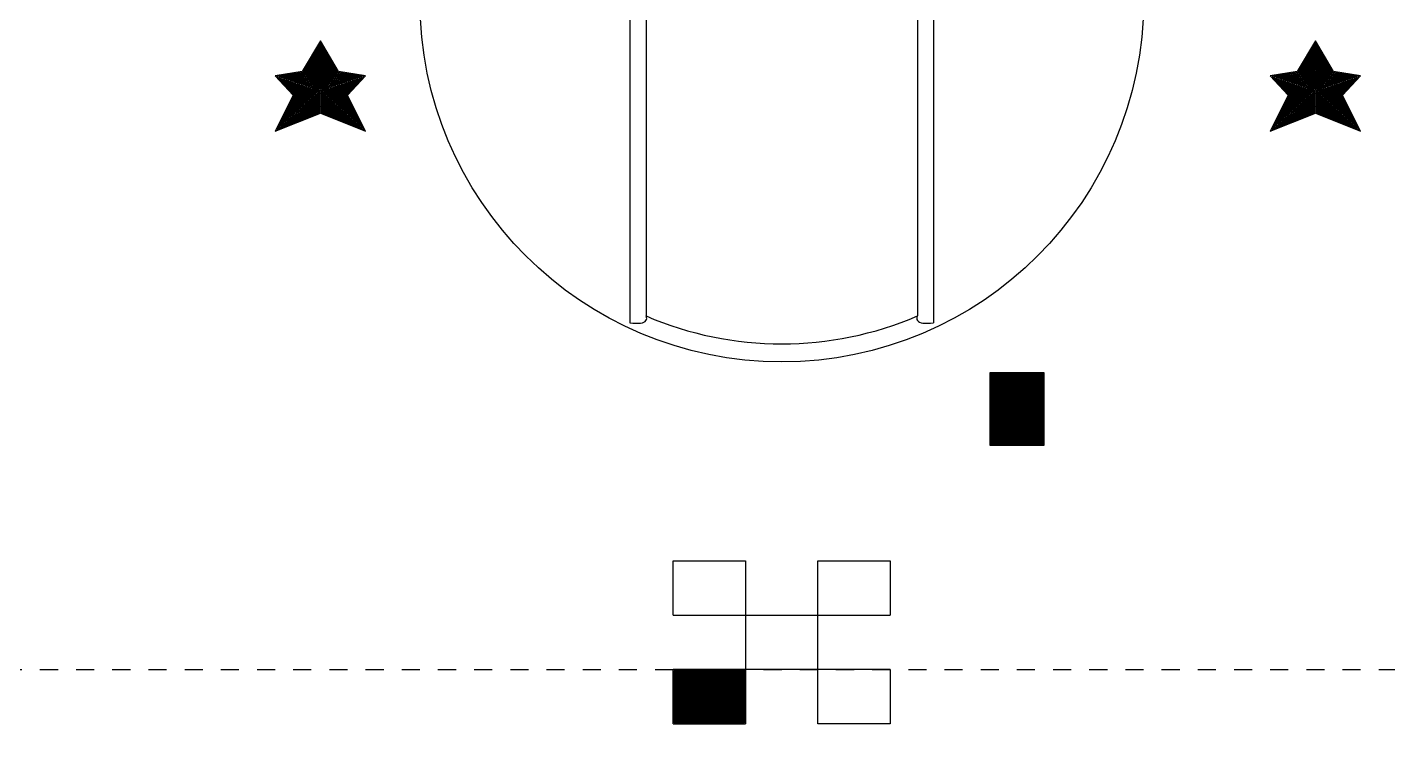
# Model space of a CAD drawing. Header units: millimetres. Extents: x 1127 to 14330, y -137 to 7568.
# Drawn here: x 11056.25 to 11063.77, y 7238.48 to 7242.43 of the extents above; entities that cross this region are included whole.
import ezdxf

# ---------------------------------------------------------------- set-up
doc = ezdxf.new("R2010")
doc.units = ezdxf.units.MM
doc.header["$LTSCALE"] = 0.01
doc.linetypes.add('HIDDEN', pattern=[0.375, 0.25, -0.125])
doc.layers.add('0.05', color=8, linetype='Continuous', lineweight=5)

msp = doc.modelspace()

# ---------------------------------------------------------------- hatches: boundary and pattern name
at = {"layer": '0.05'}
h = msp.add_hatch(dxfattribs=at)
h.set_pattern_fill('_USER,_O', color=256, scale=40, double=1, pattern_type=0)
h.set_pattern_definition([(0, (10590.72, 6939.054), (0, 40), []), (90, (10590.72, 6939.054), (-40, 2e-15), [])])
h.paths.add_polyline_path([(11275.7181, 7293.0544), (11120.4749, 7293.0544), (11120.4749, 7233.0544), (10840.7181, 7233.0544), (10840.7181, 7137.2983), (10825.7181, 7137.2983), (10825.7181, 7147.2983), (10817.8169, 7147.2983), (10817.8169, 7149.2983), (10817.8169, 7162.2983), (10814.8169, 7162.2983), (10814.8169, 7222.2983, 0.429311), (10757.8169, 7162.2983), (10757.8169, 7147.2983), (10687.0118, 7147.2983), (10687.0118, 7141.5659, -0.414214), (10689.0118, 7143.5659), (10747.0118, 7143.5659, -0.414214), (10749.0118, 7141.5659), (10749.0118, 7081.2216, -0.361676), (10747.3751, 7079.2549, -0.091576), (10688.6485, 7079.2549, -0.361676), (10687.0118, 7081.2216), (10687.0118, 7096.5514), (10640.7181, 7096.5514), (10640.7181, 7045.8044), (10645.2895, 7045.8044, -0.414214), (10649.0395, 7042.0544), (10649.0395, 6984.5544, -0.414214), (10645.2895, 6980.8044), (10640.7181, 6980.8044), (10640.7181, 6954.0544), (10695.7181, 6954.0544), (10695.7181, 6957.0544), (10775.7181, 6957.0544), (10775.7181, 6954.0544), (10735.7181, 6954.0544), (10735.7181, 6939.0544), (10815.7181, 6939.0544), (10815.7181, 6954.0544), (10825.7181, 6954.0544), (10825.7181, 7032.2983), (10822.7181, 7032.2983), (10822.7181, 7102.2983), (10825.7181, 7102.2983), (10825.7181, 7067.2983), (10840.7181, 7067.2983), (10840.7181, 7014.0544), (10849.6497, 7014.0544, -0.260334), (10856.239, 7032.4125), (10849.578, 7040.4828, -0.174237), (10849.1317, 7041.7248, -0.642625), (10852.3605, 7043.1996, -0.299478), (10886.3972, 7043.1996, -0.642625), (10889.626, 7041.7248, -0.174237), (10889.1796, 7040.4828), (10882.5187, 7032.4125, -0.260334), (10889.108, 7014.0544), (10910.6482, 7014.0544, -0.260334), (10917.2376, 7032.4125), (10910.5766, 7040.4828, -0.174237), (10910.1303, 7041.7248, -0.642625), (10913.3591, 7043.1996, -0.299478), (10947.3957, 7043.1996, -0.642625), (10950.6246, 7041.7248, -0.174237), (10950.1782, 7040.4828), (10943.5173, 7032.4125, -0.260334), (10950.1066, 7014.0544), (10971.6468, 7014.0544, -0.260334), (10978.2361, 7032.4125), (10971.5752, 7040.4828, -0.174237), (10971.1288, 7041.7248, -0.642625), (10974.3577, 7043.1996, -0.299478), (11008.3943, 7043.1996, -0.642625), (11011.6232, 7041.7248, -0.174237), (11011.1768, 7040.4828), (11004.5159, 7032.4125, -0.260334), (11011.1052, 7014.0544), (11019.8718, 7014.0544), (11029.8718, 7014.0544, -0.414214), (11079.8718, 6964.0544), (11079.8718, 6954.0544), (11145.7181, 6954.0544), (11145.7181, 6957.0544), (11225.7181, 6957.0544), (11225.7181, 6954.0544), (11185.7181, 6954.0544), (11185.7181, 6939.0544), (11265.7181, 6939.0544), (11265.7181, 6954.0544), (11275.7181, 6954.0544)])
h.paths.add_polyline_path([(11129.9155, 7218.203), (11130.9155, 7218.203), (11130.9155, 7219.203), (11129.9155, 7219.203), (11129.9155, 7285.203, -0.414214), (11130.9155, 7286.203), (11134.9155, 7286.203), (11134.9155, 7288.203, -0.414214), (11136.9155, 7290.203), (11192.9155, 7290.203, -0.414214), (11194.9155, 7288.203), (11194.9155, 7286.203), (11198.9155, 7286.203, -0.414214), (11199.9155, 7285.203), (11199.9155, 7219.203), (11198.9155, 7219.203), (11198.9155, 7218.203), (11199.9155, 7218.203, -0.365706), (11196.7191, 7214.1578), (11196.7191, 7213.7211), (11196.9827, 7212.7339, -0.109177), (11133.3788, 7212.6167, -0.439482), (11132.983, 7213.238), (11133.112, 7213.7211), (11133.112, 7214.1578, -0.365706)], flags=16)
h.paths.add_polyline_path([(11205.4938, 7223.3635), (11206.3795, 7223.3635), (11206.3795, 7224.2492), (11205.4938, 7224.2492), (11205.4938, 7282.7063, -0.414214), (11206.3795, 7283.592), (11209.9224, 7283.592), (11209.9224, 7285.3635, -0.414214), (11211.6938, 7287.1349), (11261.2938, 7287.1349, -0.414214), (11263.0652, 7285.3635), (11263.0652, 7283.592), (11266.6081, 7283.592, -0.414214), (11267.4938, 7282.7063), (11267.4938, 7224.2492), (11266.6081, 7224.2492), (11266.6081, 7223.3635), (11267.4938, 7223.3635, -0.365706), (11264.6627, 7219.7806), (11264.6627, 7219.3938), (11264.8962, 7218.5194, -0.109177), (11208.5613, 7218.4156, -0.439482), (11208.2107, 7218.9659), (11208.3249, 7219.3938), (11208.3249, 7219.7806, -0.365706)], flags=16)
h.paths.add_polyline_path([(10814.8169, 7222.2983), (10817.8169, 7222.2983), (10817.8169, 7162.2983), (10825.7181, 7162.2983), (10825.7181, 7293.0544), (10806.2181, 7293.0544), (10806.2181, 7248.0544), (10766.2181, 7248.0544), (10766.2181, 7293.0544), (10746.7964, 7293.0544), (10746.7964, 7284.0298), (10746.8242, 7283.6391), (10747.0029, 7283.6391), (10747.0029, 7281.133), (10746.7964, 7245.2595), (10746.7218, 7243.3213), (10746.4236, 7241.5321), (10745.9763, 7239.743), (10745.3054, 7238.0284), (10744.5599, 7236.3883), (10743.5908, 7234.8228), (10742.5471, 7233.4064), (10741.3543, 7232.0645), (10740.0125, 7230.8717), (10738.596, 7229.828), (10737.0305, 7228.8589), (10735.3905, 7228.1134), (10733.6758, 7227.4425), (10731.8806, 7226.8753), (10730.2775, 7226.6272), (10728.7903, 7226.6222), (10727.3031, 7226.6272), (10725.7, 7226.8753), (10723.9048, 7227.4425), (10722.1902, 7228.1134), (10720.5501, 7228.8589), (10718.9846, 7229.828), (10717.5682, 7230.8717), (10716.2263, 7232.0645), (10715.0335, 7233.4064), (10713.9899, 7234.8228), (10713.0207, 7236.3883), (10712.2753, 7238.0284), (10711.6043, 7239.743), (10711.157, 7241.5321), (10710.8588, 7243.3213), (10710.7843, 7245.2595), (10710.7843, 7293.0544), (10683.7181, 7293.0544), (10683.7181, 7162.2983), (10685.7181, 7162.2983), (10757.8169, 7162.2983, -0.429311)], flags=17)
h.paths.add_polyline_path([(10680.7181, 7293.0544), (10637.7181, 7293.0544), (10637.7181, 7292.0544), (10637.4279, 7277.3993, -11.752918), (10634.2181, 7277.4353), (10634.2181, 7292.0544), (10633.7181, 7292.0544), (10590.7181, 7293.0544), (10590.7181, 7162.2983), (10680.7181, 7162.2983)])

# ---------------------------------------------------------------- linework, layer by layer
at = {"layer": '0.05', "lineweight": 25}
for p, q in [((11059.5796, 7244.3645), (11059.5796, 7240.796)), ((11059.6684, 7244.3264), (11059.6684, 7240.8341)), ((11061.1684, 7244.3264), (11061.1684, 7240.8341)), ((11061.2572, 7244.3645), (11061.2572, 7240.796)), ((11057.8684, 7242.3552), (11057.7684, 7242.1852)), ((11057.8684, 7242.3454), (11057.7715, 7242.1807)), ((11057.8684, 7242.3355), (11057.7747, 7242.1761)), ((11057.8684, 7242.3257), (11057.7778, 7242.1716)), ((11057.8684, 7242.3158), (11057.7809, 7242.167)), ((11057.8684, 7242.3059), (11057.784, 7242.1625)), ((11057.8684, 7242.2961), (11057.7871, 7242.1579)), ((11057.9684, 7242.1852), (11057.8684, 7242.3552)), ((11057.9653, 7242.1807), (11057.8684, 7242.3454)), ((11057.9622, 7242.1761), (11057.8684, 7242.3355)), ((11057.9591, 7242.1716), (11057.8684, 7242.3257)), ((11057.9559, 7242.167), (11057.8684, 7242.3158)), ((11057.9528, 7242.1625), (11057.8684, 7242.3059)), ((11057.9497, 7242.1579), (11057.8684, 7242.2961)), ((11063.3684, 7242.3552), (11063.2684, 7242.1852)), ((11063.3684, 7242.3454), (11063.2715, 7242.1807)), ((11063.3684, 7242.3355), (11063.2747, 7242.1761)), ((11063.3684, 7242.3257), (11063.2778, 7242.1716)), ((11063.3684, 7242.3158), (11063.2809, 7242.167)), ((11063.3684, 7242.3059), (11063.284, 7242.1625)), ((11063.3684, 7242.2961), (11063.2871, 7242.1579)), ((11063.4684, 7242.1852), (11063.3684, 7242.3552)), ((11063.4653, 7242.1807), (11063.3684, 7242.3454)), ((11063.4622, 7242.1761), (11063.3684, 7242.3355)), ((11063.4591, 7242.1716), (11063.3684, 7242.3257)), ((11063.4559, 7242.167), (11063.3684, 7242.3158)), ((11063.4528, 7242.1625), (11063.3684, 7242.3059)), ((11063.4497, 7242.1579), (11063.3684, 7242.2961)), ((11057.8684, 7242.2862), (11057.7903, 7242.1534)), ((11057.8684, 7242.2764), (11057.7934, 7242.1488)), ((11057.8684, 7242.2665), (11057.7965, 7242.1442)), ((11057.8684, 7242.2566), (11057.7996, 7242.1397)), ((11057.8684, 7242.2468), (11057.8027, 7242.1351)), ((11057.8684, 7242.2369), (11057.8059, 7242.1306)), ((11057.8684, 7242.227), (11057.809, 7242.126)), ((11057.8684, 7242.2172), (11057.8121, 7242.1215)), ((11057.9466, 7242.1534), (11057.8684, 7242.2862)), ((11057.9435, 7242.1488), (11057.8684, 7242.2764)), ((11057.9403, 7242.1442), (11057.8684, 7242.2665)), ((11057.9372, 7242.1397), (11057.8684, 7242.2566)), ((11057.9341, 7242.1351), (11057.8684, 7242.2468)), ((11057.931, 7242.1306), (11057.8684, 7242.2369)), ((11057.9279, 7242.126), (11057.8684, 7242.227)), ((11057.9247, 7242.1215), (11057.8684, 7242.2172)), ((11063.3684, 7242.2862), (11063.2903, 7242.1534)), ((11063.3684, 7242.2764), (11063.2934, 7242.1488)), ((11063.3684, 7242.2665), (11063.2965, 7242.1442)), ((11063.3684, 7242.2566), (11063.2996, 7242.1397)), ((11063.3684, 7242.2468), (11063.3027, 7242.1351)), ((11063.3684, 7242.2369), (11063.3059, 7242.1306)), ((11063.3684, 7242.227), (11063.309, 7242.126)), ((11063.3684, 7242.2172), (11063.3121, 7242.1215)), ((11063.4466, 7242.1534), (11063.3684, 7242.2862)), ((11063.4435, 7242.1488), (11063.3684, 7242.2764)), ((11063.4403, 7242.1442), (11063.3684, 7242.2665)), ((11063.4372, 7242.1397), (11063.3684, 7242.2566)), ((11063.4341, 7242.1351), (11063.3684, 7242.2468)), ((11063.431, 7242.1306), (11063.3684, 7242.2369)), ((11063.4279, 7242.126), (11063.3684, 7242.227)), ((11063.4247, 7242.1215), (11063.3684, 7242.2172)), ((11057.7684, 7242.1852), (11057.6184, 7242.1607)), ((11057.6184, 7242.1607), (11057.7184, 7242.0552)), ((11057.7715, 7242.1807), (11057.6285, 7242.1573)), ((11057.6285, 7242.1573), (11057.7245, 7242.0561)), ((11057.7747, 7242.1761), (11057.6387, 7242.1539)), ((11057.6387, 7242.1539), (11057.7305, 7242.057)), ((11057.7778, 7242.1716), (11057.6488, 7242.1505)), ((11057.6488, 7242.1505), (11057.7365, 7242.0579)), ((11057.7809, 7242.167), (11057.6589, 7242.1471)), ((11057.6589, 7242.1471), (11057.7426, 7242.0588)), ((11057.784, 7242.1625), (11057.669, 7242.1437)), ((11057.669, 7242.1437), (11057.7486, 7242.0597)), ((11057.7871, 7242.1579), (11057.6792, 7242.1403)), ((11057.7903, 7242.1534), (11057.6893, 7242.1369)), ((11057.7934, 7242.1488), (11057.6994, 7242.1334)), ((11057.7965, 7242.1442), (11057.7095, 7242.13)), ((11057.8684, 7242.2073), (11057.8152, 7242.1169)), ((11057.8684, 7242.1975), (11057.8184, 7242.1123)), ((11057.8684, 7242.1876), (11057.8215, 7242.1078)), ((11057.8684, 7242.1777), (11057.8246, 7242.1032)), ((11057.8684, 7242.1679), (11057.8277, 7242.0987)), ((11057.8684, 7242.158), (11057.8308, 7242.0941)), ((11057.8684, 7242.1482), (11057.834, 7242.0896)), ((11057.9216, 7242.1169), (11057.8684, 7242.2073)), ((11057.9185, 7242.1123), (11057.8684, 7242.1975)), ((11057.9154, 7242.1078), (11057.8684, 7242.1876)), ((11057.9123, 7242.1032), (11057.8684, 7242.1777)), ((11057.9091, 7242.0987), (11057.8684, 7242.1679)), ((11057.906, 7242.0941), (11057.8684, 7242.158)), ((11057.9029, 7242.0896), (11057.8684, 7242.1482)), ((11058.0273, 7242.13), (11057.9403, 7242.1442)), ((11058.0374, 7242.1334), (11057.9435, 7242.1488)), ((11058.0476, 7242.1369), (11057.9466, 7242.1534)), ((11058.0577, 7242.1403), (11057.9497, 7242.1579)), ((11058.0678, 7242.1437), (11057.9528, 7242.1625)), ((11058.0779, 7242.1471), (11057.9559, 7242.167)), ((11058.088, 7242.1505), (11057.9591, 7242.1716)), ((11058.0982, 7242.1539), (11057.9622, 7242.1761)), ((11058.1083, 7242.1573), (11057.9653, 7242.1807)), ((11058.1184, 7242.1607), (11057.9684, 7242.1852)), ((11057.9882, 7242.0597), (11058.0678, 7242.1437)), ((11057.9943, 7242.0588), (11058.0779, 7242.1471)), ((11058.0003, 7242.0579), (11058.088, 7242.1505)), ((11058.0063, 7242.057), (11058.0982, 7242.1539)), ((11058.0124, 7242.0561), (11058.1083, 7242.1573)), ((11058.0184, 7242.0552), (11058.1184, 7242.1607)), ((11063.2684, 7242.1852), (11063.1184, 7242.1607)), ((11063.1184, 7242.1607), (11063.2184, 7242.0552)), ((11063.2715, 7242.1807), (11063.1285, 7242.1573)), ((11063.1285, 7242.1573), (11063.2245, 7242.0561)), ((11063.2747, 7242.1761), (11063.1387, 7242.1539)), ((11063.1387, 7242.1539), (11063.2305, 7242.057)), ((11063.2778, 7242.1716), (11063.1488, 7242.1505)), ((11063.1488, 7242.1505), (11063.2365, 7242.0579)), ((11063.2809, 7242.167), (11063.1589, 7242.1471)), ((11063.1589, 7242.1471), (11063.2426, 7242.0588)), ((11063.284, 7242.1625), (11063.169, 7242.1437)), ((11063.169, 7242.1437), (11063.2486, 7242.0597)), ((11063.2871, 7242.1579), (11063.1792, 7242.1403)), ((11063.2903, 7242.1534), (11063.1893, 7242.1369)), ((11063.2934, 7242.1488), (11063.1994, 7242.1334)), ((11063.2965, 7242.1442), (11063.2095, 7242.13)), ((11063.3684, 7242.2073), (11063.3152, 7242.1169)), ((11063.3684, 7242.1975), (11063.3184, 7242.1123)), ((11063.3684, 7242.1876), (11063.3215, 7242.1078)), ((11063.3684, 7242.1777), (11063.3246, 7242.1032)), ((11063.3684, 7242.1679), (11063.3277, 7242.0987)), ((11063.3684, 7242.158), (11063.3308, 7242.0941)), ((11063.3684, 7242.1482), (11063.334, 7242.0896)), ((11063.4216, 7242.1169), (11063.3684, 7242.2073)), ((11063.4185, 7242.1123), (11063.3684, 7242.1975)), ((11063.4154, 7242.1078), (11063.3684, 7242.1876)), ((11063.4123, 7242.1032), (11063.3684, 7242.1777)), ((11063.4091, 7242.0987), (11063.3684, 7242.1679)), ((11063.406, 7242.0941), (11063.3684, 7242.158)), ((11063.4029, 7242.0896), (11063.3684, 7242.1482)), ((11063.5273, 7242.13), (11063.4403, 7242.1442)), ((11063.5374, 7242.1334), (11063.4435, 7242.1488)), ((11063.5476, 7242.1369), (11063.4466, 7242.1534)), ((11063.5577, 7242.1403), (11063.4497, 7242.1579)), ((11063.5678, 7242.1437), (11063.4528, 7242.1625)), ((11063.5779, 7242.1471), (11063.4559, 7242.167)), ((11063.588, 7242.1505), (11063.4591, 7242.1716)), ((11063.5982, 7242.1539), (11063.4622, 7242.1761)), ((11063.6083, 7242.1573), (11063.4653, 7242.1807)), ((11063.6184, 7242.1607), (11063.4684, 7242.1852)), ((11063.4882, 7242.0597), (11063.5678, 7242.1437)), ((11063.4943, 7242.0588), (11063.5779, 7242.1471)), ((11063.5003, 7242.0579), (11063.588, 7242.1505)), ((11063.5063, 7242.057), (11063.5982, 7242.1539)), ((11063.5124, 7242.0561), (11063.6083, 7242.1573)), ((11063.5184, 7242.0552), (11063.6184, 7242.1607)), ((11057.6792, 7242.1403), (11057.7547, 7242.0606)), ((11057.6893, 7242.1369), (11057.7607, 7242.0615)), ((11057.6994, 7242.1334), (11057.7667, 7242.0624)), ((11057.7095, 7242.13), (11057.7728, 7242.0633)), ((11057.7996, 7242.1397), (11057.7197, 7242.1266)), ((11057.7197, 7242.1266), (11057.7788, 7242.0642)), ((11057.8027, 7242.1351), (11057.7298, 7242.1232)), ((11057.7298, 7242.1232), (11057.7848, 7242.0651)), ((11057.8059, 7242.1306), (11057.7399, 7242.1198)), ((11057.7399, 7242.1198), (11057.7909, 7242.066)), ((11057.7909, 7242.066), (11057.7427, 7241.9696)), ((11057.809, 7242.126), (11057.75, 7242.1164)), ((11057.75, 7242.1164), (11057.7969, 7242.0669)), ((11057.7969, 7242.0669), (11057.753, 7241.9791)), ((11057.8121, 7242.1215), (11057.7602, 7242.113)), ((11057.7602, 7242.113), (11057.803, 7242.0678)), ((11057.803, 7242.0678), (11057.7634, 7241.9886)), ((11057.8152, 7242.1169), (11057.7703, 7242.1096)), ((11057.7703, 7242.1096), (11057.809, 7242.0687)), ((11057.809, 7242.0687), (11057.7737, 7241.9981)), ((11057.8184, 7242.1123), (11057.7804, 7242.1061)), ((11057.7804, 7242.1061), (11057.815, 7242.0696)), ((11057.815, 7242.0696), (11057.7841, 7242.0077)), ((11057.8215, 7242.1078), (11057.7905, 7242.1027)), ((11057.7905, 7242.1027), (11057.8211, 7242.0705)), ((11057.8211, 7242.0705), (11057.7944, 7242.0172)), ((11057.8246, 7242.1032), (11057.8007, 7242.0993)), ((11057.8007, 7242.0993), (11057.8271, 7242.0714)), ((11057.8271, 7242.0714), (11057.8048, 7242.0267)), ((11057.8277, 7242.0987), (11057.8108, 7242.0959)), ((11057.8108, 7242.0959), (11057.8332, 7242.0723)), ((11057.8332, 7242.0723), (11057.8151, 7242.0363)), ((11057.8308, 7242.0941), (11057.8209, 7242.0925)), ((11057.8209, 7242.0925), (11057.8392, 7242.0732)), ((11057.8392, 7242.0732), (11057.8255, 7242.0458)), ((11057.834, 7242.0896), (11057.831, 7242.0891)), ((11057.831, 7242.0891), (11057.8452, 7242.0741)), ((11057.8452, 7242.0741), (11057.8358, 7242.0553)), ((11057.8358, 7242.0553), (11057.8684, 7242.0683)), ((11057.8684, 7242.1383), (11057.8371, 7242.085)), ((11057.8371, 7242.085), (11057.8411, 7242.0857)), ((11057.8411, 7242.0857), (11057.8513, 7242.075)), ((11057.8468, 7242.0917), (11057.843, 7242.091)), ((11057.843, 7242.091), (11057.8573, 7242.0759)), ((11057.8513, 7242.075), (11057.8462, 7242.0648)), ((11057.8462, 7242.0648), (11057.8684, 7242.0737)), ((11057.8684, 7242.1284), (11057.8468, 7242.0917)), ((11057.8684, 7242.1186), (11057.8499, 7242.0871)), ((11057.8499, 7242.0871), (11057.8531, 7242.0876)), ((11057.8531, 7242.0876), (11057.8634, 7242.0768)), ((11057.8596, 7242.0938), (11057.8549, 7242.093)), ((11057.8549, 7242.093), (11057.8621, 7242.0854)), ((11057.8566, 7242.0744), (11057.8684, 7242.0791)), ((11057.8573, 7242.0759), (11057.8566, 7242.0744)), ((11057.8684, 7242.1087), (11057.8596, 7242.0938)), ((11057.8597, 7242.0918), (11057.8684, 7242.0953)), ((11057.8608, 7242.094), (11057.8597, 7242.0918)), ((11057.865, 7242.0896), (11057.8608, 7242.094)), ((11057.8621, 7242.0854), (11057.8633, 7242.0878)), ((11057.8684, 7242.0988), (11057.8627, 7242.0892)), ((11057.8627, 7242.0892), (11057.865, 7242.0896)), ((11057.8633, 7242.0878), (11057.8684, 7242.0899)), ((11057.8634, 7242.0768), (11057.8669, 7242.0839)), ((11057.8669, 7242.0839), (11057.8684, 7242.0845)), ((11057.8998, 7242.085), (11057.8684, 7242.1383)), ((11057.8901, 7242.0917), (11057.8684, 7242.1284)), ((11057.8869, 7242.0871), (11057.8684, 7242.1186)), ((11057.8772, 7242.0938), (11057.8684, 7242.1087)), ((11057.8741, 7242.0892), (11057.8684, 7242.0988)), ((11057.8684, 7242.0953), (11057.8772, 7242.0918)), ((11057.8684, 7242.0899), (11057.8736, 7242.0878)), ((11057.8684, 7242.0845), (11057.8699, 7242.0839)), ((11057.8684, 7242.0791), (11057.8803, 7242.0744)), ((11057.8684, 7242.0737), (11057.8906, 7242.0648)), ((11057.8684, 7242.0683), (11057.901, 7242.0553)), ((11057.8699, 7242.0839), (11057.8735, 7242.0768)), ((11057.8761, 7242.094), (11057.8718, 7242.0896)), ((11057.8718, 7242.0896), (11057.8741, 7242.0892)), ((11057.8735, 7242.0768), (11057.8838, 7242.0876)), ((11057.8736, 7242.0878), (11057.8748, 7242.0854)), ((11057.8748, 7242.0854), (11057.882, 7242.093)), ((11057.8772, 7242.0918), (11057.8761, 7242.094)), ((11057.882, 7242.093), (11057.8772, 7242.0938)), ((11057.8795, 7242.0759), (11057.8939, 7242.091)), ((11057.8803, 7242.0744), (11057.8795, 7242.0759)), ((11057.8838, 7242.0876), (11057.8869, 7242.0871)), ((11057.8856, 7242.075), (11057.8957, 7242.0857)), ((11057.8906, 7242.0648), (11057.8856, 7242.075)), ((11057.8939, 7242.091), (11057.8901, 7242.0917)), ((11057.8916, 7242.0741), (11057.9058, 7242.0891)), ((11057.901, 7242.0553), (11057.8916, 7242.0741)), ((11057.8957, 7242.0857), (11057.8998, 7242.085)), ((11057.8976, 7242.0732), (11057.9159, 7242.0925)), ((11057.9114, 7242.0458), (11057.8976, 7242.0732)), ((11057.9058, 7242.0891), (11057.9029, 7242.0896)), ((11057.9037, 7242.0723), (11057.9261, 7242.0959)), ((11057.9217, 7242.0363), (11057.9037, 7242.0723)), ((11057.9159, 7242.0925), (11057.906, 7242.0941)), ((11057.9261, 7242.0959), (11057.9091, 7242.0987)), ((11057.9097, 7242.0714), (11057.9362, 7242.0993)), ((11057.9321, 7242.0267), (11057.9097, 7242.0714)), ((11057.9362, 7242.0993), (11057.9123, 7242.1032)), ((11057.9463, 7242.1027), (11057.9154, 7242.1078)), ((11057.9158, 7242.0705), (11057.9463, 7242.1027)), ((11057.9424, 7242.0172), (11057.9158, 7242.0705)), ((11057.9564, 7242.1061), (11057.9185, 7242.1123)), ((11057.9666, 7242.1096), (11057.9216, 7242.1169)), ((11057.9218, 7242.0696), (11057.9564, 7242.1061)), ((11057.9528, 7242.0077), (11057.9218, 7242.0696)), ((11057.9767, 7242.113), (11057.9247, 7242.1215)), ((11057.9278, 7242.0687), (11057.9666, 7242.1096)), ((11057.9631, 7241.9981), (11057.9278, 7242.0687)), ((11057.9868, 7242.1164), (11057.9279, 7242.126)), ((11057.9969, 7242.1198), (11057.931, 7242.1306)), ((11057.9339, 7242.0678), (11057.9767, 7242.113)), ((11057.9735, 7241.9886), (11057.9339, 7242.0678)), ((11058.0071, 7242.1232), (11057.9341, 7242.1351)), ((11058.0172, 7242.1266), (11057.9372, 7242.1397)), ((11057.9399, 7242.0669), (11057.9868, 7242.1164)), ((11057.9838, 7241.9791), (11057.9399, 7242.0669)), ((11057.946, 7242.066), (11057.9969, 7242.1198)), ((11057.9942, 7241.9696), (11057.946, 7242.066)), ((11057.952, 7242.0651), (11058.0071, 7242.1232)), ((11057.958, 7242.0642), (11058.0172, 7242.1266)), ((11057.9641, 7242.0633), (11058.0273, 7242.13)), ((11057.9701, 7242.0624), (11058.0374, 7242.1334)), ((11057.9761, 7242.0615), (11058.0476, 7242.1369)), ((11057.9822, 7242.0606), (11058.0577, 7242.1403)), ((11063.1792, 7242.1403), (11063.2547, 7242.0606)), ((11063.1893, 7242.1369), (11063.2607, 7242.0615)), ((11063.1994, 7242.1334), (11063.2667, 7242.0624)), ((11063.2095, 7242.13), (11063.2728, 7242.0633)), ((11063.2996, 7242.1397), (11063.2197, 7242.1266)), ((11063.2197, 7242.1266), (11063.2788, 7242.0642)), ((11063.3027, 7242.1351), (11063.2298, 7242.1232)), ((11063.2298, 7242.1232), (11063.2848, 7242.0651)), ((11063.3059, 7242.1306), (11063.2399, 7242.1198)), ((11063.2399, 7242.1198), (11063.2909, 7242.066)), ((11063.2909, 7242.066), (11063.2427, 7241.9696)), ((11063.309, 7242.126), (11063.25, 7242.1164)), ((11063.25, 7242.1164), (11063.2969, 7242.0669)), ((11063.2969, 7242.0669), (11063.253, 7241.9791)), ((11063.3121, 7242.1215), (11063.2602, 7242.113)), ((11063.2602, 7242.113), (11063.303, 7242.0678)), ((11063.303, 7242.0678), (11063.2634, 7241.9886)), ((11063.3152, 7242.1169), (11063.2703, 7242.1096)), ((11063.2703, 7242.1096), (11063.309, 7242.0687)), ((11063.309, 7242.0687), (11063.2737, 7241.9981)), ((11063.3184, 7242.1123), (11063.2804, 7242.1061)), ((11063.2804, 7242.1061), (11063.315, 7242.0696)), ((11063.315, 7242.0696), (11063.2841, 7242.0077)), ((11063.3215, 7242.1078), (11063.2905, 7242.1027)), ((11063.2905, 7242.1027), (11063.3211, 7242.0705)), ((11063.3211, 7242.0705), (11063.2944, 7242.0172)), ((11063.3246, 7242.1032), (11063.3007, 7242.0993)), ((11063.3007, 7242.0993), (11063.3271, 7242.0714)), ((11063.3271, 7242.0714), (11063.3048, 7242.0267)), ((11063.3277, 7242.0987), (11063.3108, 7242.0959)), ((11063.3108, 7242.0959), (11063.3332, 7242.0723)), ((11063.3332, 7242.0723), (11063.3151, 7242.0363)), ((11063.3308, 7242.0941), (11063.3209, 7242.0925)), ((11063.3209, 7242.0925), (11063.3392, 7242.0732)), ((11063.3392, 7242.0732), (11063.3255, 7242.0458)), ((11063.334, 7242.0896), (11063.331, 7242.0891)), ((11063.331, 7242.0891), (11063.3452, 7242.0741)), ((11063.3452, 7242.0741), (11063.3358, 7242.0553)), ((11063.3358, 7242.0553), (11063.3684, 7242.0683)), ((11063.3684, 7242.1383), (11063.3371, 7242.085)), ((11063.3371, 7242.085), (11063.3411, 7242.0857)), ((11063.3411, 7242.0857), (11063.3513, 7242.075)), ((11063.3468, 7242.0917), (11063.343, 7242.091)), ((11063.343, 7242.091), (11063.3573, 7242.0759)), ((11063.3513, 7242.075), (11063.3462, 7242.0648)), ((11063.3462, 7242.0648), (11063.3684, 7242.0737)), ((11063.3684, 7242.1284), (11063.3468, 7242.0917)), ((11063.3684, 7242.1186), (11063.3499, 7242.0871)), ((11063.3499, 7242.0871), (11063.3531, 7242.0876)), ((11063.3531, 7242.0876), (11063.3634, 7242.0768)), ((11063.3596, 7242.0938), (11063.3549, 7242.093)), ((11063.3549, 7242.093), (11063.3621, 7242.0854)), ((11063.3566, 7242.0744), (11063.3684, 7242.0791)), ((11063.3573, 7242.0759), (11063.3566, 7242.0744)), ((11063.3684, 7242.1087), (11063.3596, 7242.0938)), ((11063.3597, 7242.0918), (11063.3684, 7242.0953)), ((11063.3608, 7242.094), (11063.3597, 7242.0918)), ((11063.365, 7242.0896), (11063.3608, 7242.094)), ((11063.3621, 7242.0854), (11063.3633, 7242.0878)), ((11063.3684, 7242.0988), (11063.3627, 7242.0892)), ((11063.3627, 7242.0892), (11063.365, 7242.0896)), ((11063.3633, 7242.0878), (11063.3684, 7242.0899)), ((11063.3634, 7242.0768), (11063.3669, 7242.0839)), ((11063.3669, 7242.0839), (11063.3684, 7242.0845)), ((11063.3998, 7242.085), (11063.3684, 7242.1383)), ((11063.3901, 7242.0917), (11063.3684, 7242.1284)), ((11063.3869, 7242.0871), (11063.3684, 7242.1186)), ((11063.3772, 7242.0938), (11063.3684, 7242.1087)), ((11063.3741, 7242.0892), (11063.3684, 7242.0988)), ((11063.3684, 7242.0953), (11063.3772, 7242.0918)), ((11063.3684, 7242.0899), (11063.3736, 7242.0878)), ((11063.3684, 7242.0845), (11063.3699, 7242.0839)), ((11063.3684, 7242.0791), (11063.3803, 7242.0744)), ((11063.3684, 7242.0737), (11063.3906, 7242.0648)), ((11063.3684, 7242.0683), (11063.401, 7242.0553)), ((11063.3699, 7242.0839), (11063.3735, 7242.0768)), ((11063.3761, 7242.094), (11063.3718, 7242.0896)), ((11063.3718, 7242.0896), (11063.3741, 7242.0892)), ((11063.3735, 7242.0768), (11063.3838, 7242.0876)), ((11063.3736, 7242.0878), (11063.3748, 7242.0854)), ((11063.3748, 7242.0854), (11063.382, 7242.093)), ((11063.3772, 7242.0918), (11063.3761, 7242.094)), ((11063.382, 7242.093), (11063.3772, 7242.0938)), ((11063.3795, 7242.0759), (11063.3939, 7242.091)), ((11063.3803, 7242.0744), (11063.3795, 7242.0759)), ((11063.3838, 7242.0876), (11063.3869, 7242.0871)), ((11063.3856, 7242.075), (11063.3957, 7242.0857)), ((11063.3906, 7242.0648), (11063.3856, 7242.075)), ((11063.3939, 7242.091), (11063.3901, 7242.0917)), ((11063.3916, 7242.0741), (11063.4058, 7242.0891)), ((11063.401, 7242.0553), (11063.3916, 7242.0741)), ((11063.3957, 7242.0857), (11063.3998, 7242.085)), ((11063.3976, 7242.0732), (11063.4159, 7242.0925)), ((11063.4114, 7242.0458), (11063.3976, 7242.0732)), ((11063.4058, 7242.0891), (11063.4029, 7242.0896)), ((11063.4037, 7242.0723), (11063.4261, 7242.0959)), ((11063.4217, 7242.0363), (11063.4037, 7242.0723)), ((11063.4159, 7242.0925), (11063.406, 7242.0941)), ((11063.4261, 7242.0959), (11063.4091, 7242.0987)), ((11063.4097, 7242.0714), (11063.4362, 7242.0993)), ((11063.4321, 7242.0267), (11063.4097, 7242.0714)), ((11063.4362, 7242.0993), (11063.4123, 7242.1032)), ((11063.4463, 7242.1027), (11063.4154, 7242.1078)), ((11063.4158, 7242.0705), (11063.4463, 7242.1027)), ((11063.4424, 7242.0172), (11063.4158, 7242.0705)), ((11063.4564, 7242.1061), (11063.4185, 7242.1123)), ((11063.4666, 7242.1096), (11063.4216, 7242.1169)), ((11063.4218, 7242.0696), (11063.4564, 7242.1061)), ((11063.4528, 7242.0077), (11063.4218, 7242.0696)), ((11063.4767, 7242.113), (11063.4247, 7242.1215)), ((11063.4278, 7242.0687), (11063.4666, 7242.1096)), ((11063.4631, 7241.9981), (11063.4278, 7242.0687)), ((11063.4868, 7242.1164), (11063.4279, 7242.126)), ((11063.4969, 7242.1198), (11063.431, 7242.1306)), ((11063.4339, 7242.0678), (11063.4767, 7242.113)), ((11063.4735, 7241.9886), (11063.4339, 7242.0678)), ((11063.5071, 7242.1232), (11063.4341, 7242.1351)), ((11063.5172, 7242.1266), (11063.4372, 7242.1397)), ((11063.4399, 7242.0669), (11063.4868, 7242.1164)), ((11063.4838, 7241.9791), (11063.4399, 7242.0669)), ((11063.446, 7242.066), (11063.4969, 7242.1198)), ((11063.4942, 7241.9696), (11063.446, 7242.066)), ((11063.452, 7242.0651), (11063.5071, 7242.1232)), ((11063.458, 7242.0642), (11063.5172, 7242.1266)), ((11063.4641, 7242.0633), (11063.5273, 7242.13)), ((11063.4701, 7242.0624), (11063.5374, 7242.1334)), ((11063.4761, 7242.0615), (11063.5476, 7242.1369)), ((11063.4822, 7242.0606), (11063.5577, 7242.1403)), ((11057.7184, 7242.0552), (11057.6184, 7241.8552)), ((11057.7245, 7242.0561), (11057.6288, 7241.8648)), ((11057.7305, 7242.057), (11057.6391, 7241.8743)), ((11057.7365, 7242.0579), (11057.6495, 7241.8838)), ((11057.7426, 7242.0588), (11057.6598, 7241.8934)), ((11057.7486, 7242.0597), (11057.6702, 7241.9029)), ((11057.7547, 7242.0606), (11057.6805, 7241.9124)), ((11057.7607, 7242.0615), (11057.6909, 7241.9219)), ((11057.6909, 7241.9219), (11057.8684, 7241.9929)), ((11057.7667, 7242.0624), (11057.7012, 7241.9315)), ((11057.7012, 7241.9315), (11057.8684, 7241.9983)), ((11057.7728, 7242.0633), (11057.7116, 7241.941)), ((11057.7116, 7241.941), (11057.8684, 7242.0037)), ((11057.7788, 7242.0642), (11057.722, 7241.9505)), ((11057.722, 7241.9505), (11057.8684, 7242.0091)), ((11057.7848, 7242.0651), (11057.7323, 7241.96)), ((11057.7323, 7241.96), (11057.8684, 7242.0145)), ((11057.7427, 7241.9696), (11057.8684, 7242.0199)), ((11057.753, 7241.9791), (11057.8684, 7242.0253)), ((11057.7634, 7241.9886), (11057.8684, 7242.0306)), ((11057.7737, 7241.9981), (11057.8684, 7242.036)), ((11057.7841, 7242.0077), (11057.8684, 7242.0414)), ((11057.7944, 7242.0172), (11057.8684, 7242.0468)), ((11057.8048, 7242.0267), (11057.8684, 7242.0522)), ((11057.8151, 7242.0363), (11057.8684, 7242.0576)), ((11057.8255, 7242.0458), (11057.8684, 7242.063)), ((11057.8684, 7242.063), (11057.9114, 7242.0458)), ((11057.8684, 7242.0576), (11057.9217, 7242.0363)), ((11057.8684, 7242.0522), (11057.9321, 7242.0267)), ((11057.8684, 7242.0468), (11057.9424, 7242.0172)), ((11057.8684, 7242.0414), (11057.9528, 7242.0077)), ((11057.8684, 7242.036), (11057.9631, 7241.9981)), ((11057.8684, 7242.0306), (11057.9735, 7241.9886)), ((11057.8684, 7242.0253), (11057.9838, 7241.9791)), ((11057.8684, 7242.0199), (11057.9942, 7241.9696)), ((11057.8684, 7242.0145), (11058.0045, 7241.96)), ((11057.8684, 7242.0091), (11058.0149, 7241.9505)), ((11057.8684, 7242.0037), (11058.0252, 7241.941)), ((11057.8684, 7241.9983), (11058.0356, 7241.9315)), ((11057.8684, 7241.9929), (11058.0459, 7241.9219)), ((11058.0045, 7241.96), (11057.952, 7242.0651)), ((11058.0149, 7241.9505), (11057.958, 7242.0642)), ((11058.0252, 7241.941), (11057.9641, 7242.0633)), ((11058.0356, 7241.9315), (11057.9701, 7242.0624)), ((11058.0459, 7241.9219), (11057.9761, 7242.0615)), ((11058.0563, 7241.9124), (11057.9822, 7242.0606)), ((11058.0667, 7241.9029), (11057.9882, 7242.0597)), ((11058.077, 7241.8934), (11057.9943, 7242.0588)), ((11058.0874, 7241.8838), (11058.0003, 7242.0579)), ((11058.0977, 7241.8743), (11058.0063, 7242.057)), ((11058.1081, 7241.8648), (11058.0124, 7242.0561)), ((11058.1184, 7241.8552), (11058.0184, 7242.0552)), ((11063.2184, 7242.0552), (11063.1184, 7241.8552)), ((11063.2245, 7242.0561), (11063.1288, 7241.8648)), ((11063.2305, 7242.057), (11063.1391, 7241.8743)), ((11063.2365, 7242.0579), (11063.1495, 7241.8838)), ((11063.2426, 7242.0588), (11063.1598, 7241.8934)), ((11063.2486, 7242.0597), (11063.1702, 7241.9029)), ((11063.2547, 7242.0606), (11063.1805, 7241.9124)), ((11063.2607, 7242.0615), (11063.1909, 7241.9219)), ((11063.1909, 7241.9219), (11063.3684, 7241.9929)), ((11063.2667, 7242.0624), (11063.2012, 7241.9315)), ((11063.2012, 7241.9315), (11063.3684, 7241.9983)), ((11063.2728, 7242.0633), (11063.2116, 7241.941)), ((11063.2116, 7241.941), (11063.3684, 7242.0037)), ((11063.2788, 7242.0642), (11063.222, 7241.9505)), ((11063.222, 7241.9505), (11063.3684, 7242.0091)), ((11063.2848, 7242.0651), (11063.2323, 7241.96)), ((11063.2323, 7241.96), (11063.3684, 7242.0145)), ((11063.2427, 7241.9696), (11063.3684, 7242.0199)), ((11063.253, 7241.9791), (11063.3684, 7242.0253)), ((11063.2634, 7241.9886), (11063.3684, 7242.0306)), ((11063.2737, 7241.9981), (11063.3684, 7242.036)), ((11063.2841, 7242.0077), (11063.3684, 7242.0414)), ((11063.2944, 7242.0172), (11063.3684, 7242.0468)), ((11063.3048, 7242.0267), (11063.3684, 7242.0522)), ((11063.3151, 7242.0363), (11063.3684, 7242.0576)), ((11063.3255, 7242.0458), (11063.3684, 7242.063)), ((11063.3684, 7242.063), (11063.4114, 7242.0458)), ((11063.3684, 7242.0576), (11063.4217, 7242.0363)), ((11063.3684, 7242.0522), (11063.4321, 7242.0267)), ((11063.3684, 7242.0468), (11063.4424, 7242.0172)), ((11063.3684, 7242.0414), (11063.4528, 7242.0077)), ((11063.3684, 7242.036), (11063.4631, 7241.9981)), ((11063.3684, 7242.0306), (11063.4735, 7241.9886)), ((11063.3684, 7242.0253), (11063.4838, 7241.9791)), ((11063.3684, 7242.0199), (11063.4942, 7241.9696)), ((11063.3684, 7242.0145), (11063.5045, 7241.96)), ((11063.3684, 7242.0091), (11063.5149, 7241.9505)), ((11063.3684, 7242.0037), (11063.5252, 7241.941)), ((11063.3684, 7241.9983), (11063.5356, 7241.9315)), ((11063.3684, 7241.9929), (11063.5459, 7241.9219)), ((11063.5045, 7241.96), (11063.452, 7242.0651)), ((11063.5149, 7241.9505), (11063.458, 7242.0642)), ((11063.5252, 7241.941), (11063.4641, 7242.0633)), ((11063.5356, 7241.9315), (11063.4701, 7242.0624)), ((11063.5459, 7241.9219), (11063.4761, 7242.0615)), ((11063.5563, 7241.9124), (11063.4822, 7242.0606)), ((11063.5667, 7241.9029), (11063.4882, 7242.0597)), ((11063.577, 7241.8934), (11063.4943, 7242.0588)), ((11063.5874, 7241.8838), (11063.5003, 7242.0579)), ((11063.5977, 7241.8743), (11063.5063, 7242.057)), ((11063.6081, 7241.8648), (11063.5124, 7242.0561)), ((11063.6184, 7241.8552), (11063.5184, 7242.0552)), ((11057.6184, 7241.8552), (11057.8684, 7241.9552)), ((11057.6288, 7241.8648), (11057.8684, 7241.9606)), ((11057.6391, 7241.8743), (11057.8684, 7241.966)), ((11057.6495, 7241.8838), (11057.8684, 7241.9714)), ((11057.6598, 7241.8934), (11057.8684, 7241.9768)), ((11057.6702, 7241.9029), (11057.8684, 7241.9822)), ((11057.6805, 7241.9124), (11057.8684, 7241.9876)), ((11057.8684, 7241.9876), (11058.0563, 7241.9124)), ((11057.8684, 7241.9822), (11058.0667, 7241.9029)), ((11057.8684, 7241.9768), (11058.077, 7241.8934)), ((11057.8684, 7241.9714), (11058.0874, 7241.8838)), ((11057.8684, 7241.966), (11058.0977, 7241.8743)), ((11057.8684, 7241.9606), (11058.1081, 7241.8648)), ((11057.8684, 7241.9552), (11058.1184, 7241.8552)), ((11063.1184, 7241.8552), (11063.3684, 7241.9552)), ((11063.1288, 7241.8648), (11063.3684, 7241.9606)), ((11063.1391, 7241.8743), (11063.3684, 7241.966)), ((11063.1495, 7241.8838), (11063.3684, 7241.9714)), ((11063.1598, 7241.8934), (11063.3684, 7241.9768)), ((11063.1702, 7241.9029), (11063.3684, 7241.9822)), ((11063.1805, 7241.9124), (11063.3684, 7241.9876)), ((11063.3684, 7241.9876), (11063.5563, 7241.9124)), ((11063.3684, 7241.9822), (11063.5667, 7241.9029)), ((11063.3684, 7241.9768), (11063.577, 7241.8934)), ((11063.3684, 7241.9714), (11063.5874, 7241.8838)), ((11063.3684, 7241.966), (11063.5977, 7241.8743)), ((11063.3684, 7241.9606), (11063.6081, 7241.8648)), ((11063.3684, 7241.9552), (11063.6184, 7241.8552)), ((11059.5796, 7240.796), (11059.5962, 7240.7944)), ((11059.5962, 7240.7944), (11059.6128, 7240.7937)), ((11059.6128, 7240.7937), (11059.6257, 7240.7939)), ((11059.6257, 7240.7939), (11059.6386, 7240.7952)), ((11059.6386, 7240.7952), (11059.648, 7240.797)), ((11059.648, 7240.797), (11059.6571, 7240.8001)), ((11059.6571, 7240.8001), (11059.6633, 7240.8035)), ((11059.6633, 7240.8035), (11059.6682, 7240.8083)), ((11059.6682, 7240.8083), (11059.671, 7240.8137)), ((11059.671, 7240.8271), (11059.6684, 7240.8341)), ((11059.6718, 7240.8235), (11059.671, 7240.8271)), ((11059.671, 7240.8137), (11059.672, 7240.8196)), ((11059.672, 7240.8198), (11059.6718, 7240.8235)), ((11059.672, 7240.8196), (11059.672, 7240.8198)), ((11061.1651, 7240.8235), (11061.1648, 7240.8198)), ((11061.1648, 7240.8198), (11061.1648, 7240.8196)), ((11061.1648, 7240.8196), (11061.1659, 7240.8137)), ((11061.1658, 7240.8271), (11061.1651, 7240.8235)), ((11061.1684, 7240.8341), (11061.1658, 7240.8271)), ((11061.1659, 7240.8137), (11061.1686, 7240.8083)), ((11061.1686, 7240.8083), (11061.1736, 7240.8035)), ((11061.1736, 7240.8035), (11061.1797, 7240.8001)), ((11061.1797, 7240.8001), (11061.1888, 7240.797)), ((11061.1888, 7240.797), (11061.1982, 7240.7952)), ((11061.1982, 7240.7952), (11061.2111, 7240.7939)), ((11061.2111, 7240.7939), (11061.2241, 7240.7937)), ((11061.2241, 7240.7937), (11061.2407, 7240.7944)), ((11061.2407, 7240.7944), (11061.2572, 7240.796)), ((11061.5684, 7240.5202), (11061.5684, 7240.1202)), ((11061.8684, 7240.5202), (11061.5684, 7240.5202)), ((11061.5734, 7240.5152), (11061.5734, 7240.1252)), ((11061.8634, 7240.5152), (11061.5734, 7240.5152)), ((11061.5784, 7240.5102), (11061.5784, 7240.1302)), ((11061.8584, 7240.5102), (11061.5784, 7240.5102)), ((11061.5834, 7240.5052), (11061.5834, 7240.1352)), ((11061.8534, 7240.5052), (11061.5834, 7240.5052)), ((11061.5884, 7240.5002), (11061.5884, 7240.1402)), ((11061.8484, 7240.5002), (11061.5884, 7240.5002)), ((11061.5934, 7240.4952), (11061.5934, 7240.1452)), ((11061.8434, 7240.4952), (11061.5934, 7240.4952)), ((11061.5984, 7240.4902), (11061.5984, 7240.1502)), ((11061.8384, 7240.4902), (11061.5984, 7240.4902)), ((11061.8384, 7240.1502), (11061.8384, 7240.4902)), ((11061.8434, 7240.1452), (11061.8434, 7240.4952)), ((11061.8484, 7240.1402), (11061.8484, 7240.5002)), ((11061.8534, 7240.1352), (11061.8534, 7240.5052)), ((11061.8584, 7240.1302), (11061.8584, 7240.5102)), ((11061.8634, 7240.1252), (11061.8634, 7240.5152)), ((11061.8684, 7240.1202), (11061.8684, 7240.5202)), ((11061.6034, 7240.4852), (11061.6034, 7240.1552)), ((11061.8334, 7240.4852), (11061.6034, 7240.4852)), ((11061.6084, 7240.4802), (11061.6084, 7240.1602)), ((11061.8284, 7240.4802), (11061.6084, 7240.4802)), ((11061.6134, 7240.4752), (11061.6134, 7240.1652)), ((11061.8234, 7240.4752), (11061.6134, 7240.4752)), ((11061.6184, 7240.4702), (11061.6184, 7240.1702)), ((11061.8184, 7240.4702), (11061.6184, 7240.4702)), ((11061.6234, 7240.4652), (11061.6234, 7240.1752)), ((11061.8134, 7240.4652), (11061.6234, 7240.4652)), ((11061.6284, 7240.4602), (11061.6284, 7240.1802)), ((11061.8084, 7240.4602), (11061.6284, 7240.4602)), ((11061.6334, 7240.4552), (11061.6334, 7240.1852)), ((11061.8034, 7240.4552), (11061.6334, 7240.4552)), ((11061.6384, 7240.4502), (11061.6384, 7240.1902)), ((11061.7984, 7240.4502), (11061.6384, 7240.4502)), ((11061.6434, 7240.4452), (11061.6434, 7240.1952)), ((11061.7934, 7240.4452), (11061.6434, 7240.4452)), ((11061.6484, 7240.4402), (11061.6484, 7240.2002)), ((11061.7884, 7240.4402), (11061.6484, 7240.4402)), ((11061.6534, 7240.4352), (11061.6534, 7240.2052)), ((11061.7834, 7240.4352), (11061.6534, 7240.4352)), ((11061.6584, 7240.4302), (11061.6584, 7240.2102)), ((11061.7784, 7240.4302), (11061.6584, 7240.4302)), ((11061.6634, 7240.4252), (11061.6634, 7240.2152)), ((11061.7734, 7240.4252), (11061.6634, 7240.4252)), ((11061.6684, 7240.4202), (11061.6684, 7240.2202)), ((11061.7684, 7240.4202), (11061.6684, 7240.4202)), ((11061.6734, 7240.4152), (11061.6734, 7240.2252)), ((11061.7634, 7240.4152), (11061.6734, 7240.4152)), ((11061.7634, 7240.2252), (11061.7634, 7240.4152)), ((11061.7684, 7240.2202), (11061.7684, 7240.4202)), ((11061.7734, 7240.2152), (11061.7734, 7240.4252)), ((11061.7784, 7240.2102), (11061.7784, 7240.4302)), ((11061.7834, 7240.2052), (11061.7834, 7240.4352)), ((11061.7884, 7240.2002), (11061.7884, 7240.4402)), ((11061.7934, 7240.1952), (11061.7934, 7240.4452)), ((11061.7984, 7240.1902), (11061.7984, 7240.4502)), ((11061.8034, 7240.1852), (11061.8034, 7240.4552)), ((11061.8084, 7240.1802), (11061.8084, 7240.4602)), ((11061.8134, 7240.1752), (11061.8134, 7240.4652)), ((11061.8184, 7240.1702), (11061.8184, 7240.4702)), ((11061.8234, 7240.1652), (11061.8234, 7240.4752)), ((11061.8284, 7240.1602), (11061.8284, 7240.4802)), ((11061.8334, 7240.1552), (11061.8334, 7240.4852)), ((11061.6784, 7240.4102), (11061.6784, 7240.2302)), ((11061.7584, 7240.4102), (11061.6784, 7240.4102)), ((11061.6834, 7240.4052), (11061.6834, 7240.2352)), ((11061.7534, 7240.4052), (11061.6834, 7240.4052)), ((11061.6884, 7240.4002), (11061.6884, 7240.2402)), ((11061.7484, 7240.4002), (11061.6884, 7240.4002)), ((11061.6934, 7240.3952), (11061.6934, 7240.2452)), ((11061.7434, 7240.3952), (11061.6934, 7240.3952)), ((11061.6984, 7240.3902), (11061.6984, 7240.2502)), ((11061.7384, 7240.3902), (11061.6984, 7240.3902)), ((11061.7034, 7240.3852), (11061.7034, 7240.2552)), ((11061.7334, 7240.3852), (11061.7034, 7240.3852)), ((11061.7084, 7240.3802), (11061.7084, 7240.2602)), ((11061.7284, 7240.3802), (11061.7084, 7240.3802)), ((11061.7134, 7240.3752), (11061.7134, 7240.2652)), ((11061.7234, 7240.3752), (11061.7134, 7240.3752)), ((11061.7184, 7240.3702), (11061.7184, 7240.2702)), ((11061.7234, 7240.2652), (11061.7234, 7240.3752)), ((11061.7284, 7240.2602), (11061.7284, 7240.3802)), ((11061.7334, 7240.2552), (11061.7334, 7240.3852)), ((11061.7384, 7240.2502), (11061.7384, 7240.3902)), ((11061.7434, 7240.2452), (11061.7434, 7240.3952)), ((11061.7484, 7240.2402), (11061.7484, 7240.4002)), ((11061.7534, 7240.2352), (11061.7534, 7240.4052)), ((11061.7584, 7240.2302), (11061.7584, 7240.4102)), ((11061.7134, 7240.2652), (11061.7234, 7240.2652)), ((11061.6334, 7240.1852), (11061.8034, 7240.1852)), ((11061.6384, 7240.1902), (11061.7984, 7240.1902)), ((11061.6434, 7240.1952), (11061.7934, 7240.1952)), ((11061.6484, 7240.2002), (11061.7884, 7240.2002)), ((11061.6534, 7240.2052), (11061.7834, 7240.2052)), ((11061.6584, 7240.2102), (11061.7784, 7240.2102)), ((11061.6634, 7240.2152), (11061.7734, 7240.2152)), ((11061.6684, 7240.2202), (11061.7684, 7240.2202)), ((11061.6734, 7240.2252), (11061.7634, 7240.2252)), ((11061.6784, 7240.2302), (11061.7584, 7240.2302)), ((11061.6834, 7240.2352), (11061.7534, 7240.2352)), ((11061.6884, 7240.2402), (11061.7484, 7240.2402)), ((11061.6934, 7240.2452), (11061.7434, 7240.2452)), ((11061.6984, 7240.2502), (11061.7384, 7240.2502)), ((11061.7034, 7240.2552), (11061.7334, 7240.2552)), ((11061.7084, 7240.2602), (11061.7284, 7240.2602)), ((11061.5684, 7240.1202), (11061.8684, 7240.1202)), ((11061.5734, 7240.1252), (11061.8634, 7240.1252)), ((11061.5784, 7240.1302), (11061.8584, 7240.1302)), ((11061.5834, 7240.1352), (11061.8534, 7240.1352)), ((11061.5884, 7240.1402), (11061.8484, 7240.1402)), ((11061.5934, 7240.1452), (11061.8434, 7240.1452)), ((11061.5984, 7240.1502), (11061.8384, 7240.1502)), ((11061.6034, 7240.1552), (11061.8334, 7240.1552)), ((11061.6084, 7240.1602), (11061.8284, 7240.1602)), ((11061.6134, 7240.1652), (11061.8234, 7240.1652)), ((11061.6184, 7240.1702), (11061.8184, 7240.1702)), ((11061.6234, 7240.1752), (11061.8134, 7240.1752)), ((11061.6284, 7240.1802), (11061.8084, 7240.1802)), ((11059.8184, 7239.1802), (11059.8184, 7239.4802)), ((11059.8184, 7239.4802), (11060.2184, 7239.4802)), ((11060.2184, 7239.4802), (11060.2184, 7238.5802)), ((11060.6184, 7238.5802), (11060.6184, 7239.4802)), ((11060.6184, 7239.4802), (11061.0184, 7239.4802)), ((11061.0184, 7239.4802), (11061.0184, 7239.1802)), ((11059.8184, 7239.1802), (11061.0184, 7239.1802)), ((11059.8184, 7238.5802), (11059.8184, 7238.8802)), ((11061.0184, 7238.8802), (11059.8184, 7238.8802)), ((11059.8234, 7238.5852), (11059.8234, 7238.8752)), ((11059.8234, 7238.8752), (11060.2134, 7238.8752)), ((11059.8284, 7238.5902), (11059.8284, 7238.8702)), ((11059.8284, 7238.8702), (11060.2084, 7238.8702)), ((11059.8334, 7238.5952), (11059.8334, 7238.8652)), ((11059.8334, 7238.8652), (11060.2034, 7238.8652)), ((11059.8384, 7238.6002), (11059.8384, 7238.8602)), ((11059.8384, 7238.8602), (11060.1984, 7238.8602)), ((11059.8434, 7238.6052), (11059.8434, 7238.8552)), ((11059.8434, 7238.8552), (11060.1934, 7238.8552)), ((11059.8484, 7238.6102), (11059.8484, 7238.8502)), ((11059.8484, 7238.8502), (11060.1884, 7238.8502)), ((11059.8534, 7238.6152), (11059.8534, 7238.8452)), ((11059.8534, 7238.8452), (11060.1834, 7238.8452)), ((11059.8584, 7238.6202), (11059.8584, 7238.8402)), ((11059.8584, 7238.8402), (11060.1784, 7238.8402)), ((11059.8634, 7238.6252), (11059.8634, 7238.8352)), ((11059.8634, 7238.8352), (11060.1734, 7238.8352)), ((11060.1734, 7238.8352), (11060.1734, 7238.6252)), ((11060.1784, 7238.8402), (11060.1784, 7238.6202)), ((11060.1834, 7238.8452), (11060.1834, 7238.6152)), ((11060.1884, 7238.8502), (11060.1884, 7238.6102)), ((11060.1934, 7238.8552), (11060.1934, 7238.6052)), ((11060.1984, 7238.8602), (11060.1984, 7238.6002)), ((11060.2034, 7238.8652), (11060.2034, 7238.5952)), ((11060.2084, 7238.8702), (11060.2084, 7238.5902)), ((11060.2134, 7238.8752), (11060.2134, 7238.5852)), ((11061.0184, 7238.8802), (11061.0184, 7238.5802)), ((11059.8684, 7238.6302), (11059.8684, 7238.8302)), ((11059.8684, 7238.8302), (11060.1684, 7238.8302)), ((11059.8734, 7238.6352), (11059.8734, 7238.8252)), ((11059.8734, 7238.8252), (11060.1634, 7238.8252)), ((11059.8784, 7238.6402), (11059.8784, 7238.8202)), ((11059.8784, 7238.8202), (11060.1584, 7238.8202)), ((11059.8834, 7238.6452), (11059.8834, 7238.8152)), ((11059.8834, 7238.8152), (11060.1534, 7238.8152)), ((11059.8884, 7238.6502), (11059.8884, 7238.8102)), ((11059.8884, 7238.8102), (11060.1484, 7238.8102)), ((11059.8934, 7238.6552), (11059.8934, 7238.8052)), ((11059.8934, 7238.8052), (11060.1434, 7238.8052)), ((11059.8984, 7238.6602), (11059.8984, 7238.8002)), ((11059.8984, 7238.8002), (11060.1384, 7238.8002)), ((11059.9034, 7238.6652), (11059.9034, 7238.7952)), ((11059.9034, 7238.7952), (11060.1334, 7238.7952)), ((11059.9084, 7238.6702), (11059.9084, 7238.7902)), ((11059.9084, 7238.7902), (11060.1284, 7238.7902)), ((11059.9134, 7238.6752), (11059.9134, 7238.7852)), ((11059.9134, 7238.7852), (11060.1234, 7238.7852)), ((11059.9184, 7238.6802), (11059.9184, 7238.7802)), ((11059.9184, 7238.7802), (11060.1184, 7238.7802)), ((11059.9234, 7238.6852), (11059.9234, 7238.7752)), ((11059.9234, 7238.7752), (11060.1134, 7238.7752)), ((11059.9284, 7238.6902), (11059.9284, 7238.7702)), ((11059.9284, 7238.7702), (11060.1084, 7238.7702)), ((11059.9334, 7238.6952), (11059.9334, 7238.7652)), ((11059.9334, 7238.7652), (11060.1034, 7238.7652)), ((11059.9384, 7238.7002), (11059.9384, 7238.7602)), ((11059.9384, 7238.7602), (11060.0984, 7238.7602)), ((11060.0984, 7238.7602), (11060.0984, 7238.7002)), ((11060.1034, 7238.7652), (11060.1034, 7238.6952)), ((11060.1084, 7238.7702), (11060.1084, 7238.6902)), ((11060.1134, 7238.7752), (11060.1134, 7238.6852)), ((11060.1184, 7238.7802), (11060.1184, 7238.6802)), ((11060.1234, 7238.7852), (11060.1234, 7238.6752)), ((11060.1284, 7238.7902), (11060.1284, 7238.6702)), ((11060.1334, 7238.7952), (11060.1334, 7238.6652)), ((11060.1384, 7238.8002), (11060.1384, 7238.6602)), ((11060.1434, 7238.8052), (11060.1434, 7238.6552)), ((11060.1484, 7238.8102), (11060.1484, 7238.6502)), ((11060.1534, 7238.8152), (11060.1534, 7238.6452)), ((11060.1584, 7238.8202), (11060.1584, 7238.6402)), ((11060.1634, 7238.8252), (11060.1634, 7238.6352)), ((11060.1684, 7238.8302), (11060.1684, 7238.6302)), ((11060.1134, 7238.6852), (11059.9234, 7238.6852)), ((11060.1084, 7238.6902), (11059.9284, 7238.6902)), ((11060.1034, 7238.6952), (11059.9334, 7238.6952)), ((11060.0984, 7238.7002), (11059.9384, 7238.7002)), ((11059.9434, 7238.7052), (11059.9434, 7238.7552)), ((11059.9434, 7238.7552), (11060.0934, 7238.7552)), ((11060.0934, 7238.7052), (11059.9434, 7238.7052)), ((11059.9484, 7238.7102), (11059.9484, 7238.7502)), ((11059.9484, 7238.7502), (11060.0884, 7238.7502)), ((11060.0884, 7238.7102), (11059.9484, 7238.7102)), ((11059.9534, 7238.7152), (11059.9534, 7238.7452)), ((11059.9534, 7238.7452), (11060.0834, 7238.7452)), ((11060.0834, 7238.7152), (11059.9534, 7238.7152)), ((11059.9584, 7238.7202), (11059.9584, 7238.7402)), ((11059.9584, 7238.7402), (11060.0784, 7238.7402)), ((11060.0784, 7238.7202), (11059.9584, 7238.7202)), ((11059.9634, 7238.7252), (11059.9634, 7238.7352)), ((11059.9634, 7238.7352), (11060.0734, 7238.7352)), ((11060.0734, 7238.7252), (11059.9634, 7238.7252)), ((11059.9684, 7238.7302), (11060.0684, 7238.7302)), ((11060.0734, 7238.7352), (11060.0734, 7238.7252)), ((11060.0784, 7238.7402), (11060.0784, 7238.7202)), ((11060.0834, 7238.7452), (11060.0834, 7238.7152)), ((11060.0884, 7238.7502), (11060.0884, 7238.7102)), ((11060.0934, 7238.7552), (11060.0934, 7238.7052)), ((11060.1884, 7238.6102), (11059.8484, 7238.6102)), ((11060.1834, 7238.6152), (11059.8534, 7238.6152)), ((11060.1784, 7238.6202), (11059.8584, 7238.6202)), ((11060.1734, 7238.6252), (11059.8634, 7238.6252)), ((11060.1684, 7238.6302), (11059.8684, 7238.6302)), ((11060.1634, 7238.6352), (11059.8734, 7238.6352)), ((11060.1584, 7238.6402), (11059.8784, 7238.6402)), ((11060.1534, 7238.6452), (11059.8834, 7238.6452)), ((11060.1484, 7238.6502), (11059.8884, 7238.6502)), ((11060.1434, 7238.6552), (11059.8934, 7238.6552)), ((11060.1384, 7238.6602), (11059.8984, 7238.6602)), ((11060.1334, 7238.6652), (11059.9034, 7238.6652)), ((11060.1284, 7238.6702), (11059.9084, 7238.6702)), ((11060.1234, 7238.6752), (11059.9134, 7238.6752)), ((11060.1184, 7238.6802), (11059.9184, 7238.6802)), ((11059.8184, 7238.5802), (11060.2184, 7238.5802)), ((11060.2134, 7238.5852), (11059.8234, 7238.5852)), ((11060.2084, 7238.5902), (11059.8284, 7238.5902)), ((11060.2034, 7238.5952), (11059.8334, 7238.5952)), ((11060.1984, 7238.6002), (11059.8384, 7238.6002)), ((11060.1934, 7238.6052), (11059.8434, 7238.6052)), ((11061.0184, 7238.5802), (11060.6184, 7238.5802))]:
    msp.add_line(p, q, dxfattribs=at)
at = {"layer": '0.05', "linetype": 'HIDDEN', "lineweight": 25, "ltscale": 0.2}
msp.add_line((11034.9184, 7238.8802), (11107.9184, 7238.8802), dxfattribs=at)
at = {"layer": '0.05', "lineweight": 25}
msp.add_circle((11060.4184, 7242.5802), 2, dxfattribs=at)
msp.add_arc((11060.4184, 7242.5802), 1.9004, 246.75595, 293.24405, dxfattribs=at)

doc.saveas('drawing.dxf')
